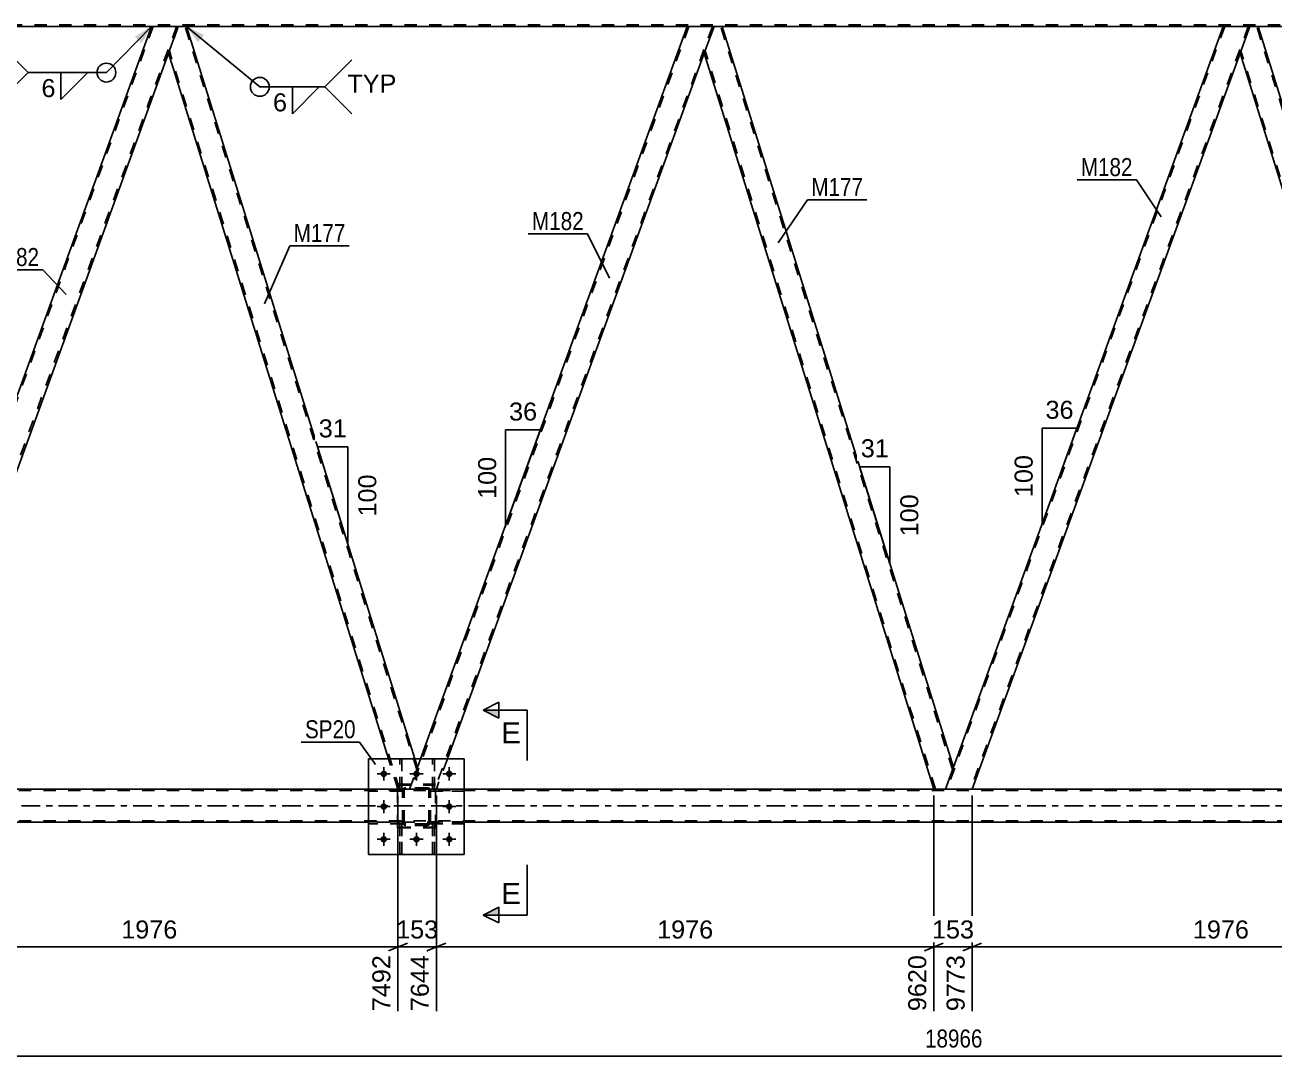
# Model space of a CAD drawing. Header units: millimetres. Extents: x -116 to 725, y -402 to 192.
# Drawn here: x 163 to 361.5, y -165.7 to -1.8 of the extents above; entities that cross this region are included whole.
import ezdxf

# ---------------------------------------------------------------- set-up
doc = ezdxf.new("R2010")
doc.units = ezdxf.units.MM
doc.linetypes.add('DXK_LINE_DOT2', pattern=[3.9198, 1.9599, -1.9599])
doc.linetypes.add('DXK_LINE_DOT3', pattern=[5.9187, 2.979, -0.9799, 0.9799, -0.9799])
doc.styles.add('Arial', font='ARIAL.TTF', dxfattribs={"height": 0.2})
doc.styles.add('Arial Narrow', font='ARIALN.TTF', dxfattribs={"height": 0.2})

# ---------------------------------------------------------------- blocks, each defined once
blk = doc.blocks.new('Part-203723422-4734 - 4481')
at = {"color": 7, "linetype": 'DXK_LINE_DOT2'}
for p, q in [((223.04, -123.23), (217.64, -123.23)), ((217.64, -123.55), (217.64, -123.23)), ((223.04, -123.55), (217.64, -123.55)), ((222.44, -123.55), (222.44, -123.23)), ((223.04, -123.23), (223.04, -123.55))]:
    blk.add_line(p, q, dxfattribs=at)
blk = doc.blocks.new('Part-203723422-4737 - 4481')
at = {"color": 2, "linetype": 'Continuous'}
for p, q in [((222.6, -118.4), (222.6, -118.39)), ((222.92, -118.39), (222.6, -118.39)), ((222.92, -118.4), (222.92, -118.39))]:
    blk.add_line(p, q, dxfattribs=at)
at = {"color": 7, "linetype": 'DXK_LINE_DOT2'}
for p, q in [((222.6, -123.24), (222.6, -118.4)), ((222.92, -123.24), (222.92, -118.4)), ((222.6, -122.64), (222.92, -122.64)), ((222.92, -123.24), (222.6, -123.24))]:
    blk.add_line(p, q, dxfattribs=at)
blk = doc.blocks.new('Part-203723422-4740 - 4481')
at = {"color": 2, "linetype": 'Continuous'}
for p, q in [((227.8, -118.4), (227.8, -118.39)), ((228.12, -118.39), (227.8, -118.39)), ((228.12, -118.4), (228.12, -118.39))]:
    blk.add_line(p, q, dxfattribs=at)
at = {"color": 7, "linetype": 'DXK_LINE_DOT2'}
for p, q in [((227.8, -123.24), (227.8, -118.4)), ((228.12, -123.24), (228.12, -118.4)), ((227.8, -122.64), (228.12, -122.64)), ((228.12, -123.24), (227.8, -123.24))]:
    blk.add_line(p, q, dxfattribs=at)
blk = doc.blocks.new('Part-203723422-4743 - 4481')
at = {"color": 7, "linetype": 'DXK_LINE_DOT2'}
for p, q in [((222.92, -128.76), (222.6, -128.76)), ((222.6, -128.76), (222.6, -133.59)), ((222.92, -133.59), (222.92, -128.76)), ((222.6, -129.36), (222.92, -129.36)), ((222.6, -133.59), (222.92, -133.59))]:
    blk.add_line(p, q, dxfattribs=at)
blk = doc.blocks.new('Part-203723422-4746 - 4481')
at = {"color": 7, "linetype": 'DXK_LINE_DOT2'}
for p, q in [((228.12, -128.76), (227.8, -128.76)), ((227.8, -128.76), (227.8, -133.59)), ((228.12, -133.59), (228.12, -128.76)), ((227.8, -129.36), (228.12, -129.36)), ((227.8, -133.59), (228.12, -133.59))]:
    blk.add_line(p, q, dxfattribs=at)
blk = doc.blocks.new('Part-203723422-4870 - 4481')
at = {"color": 7, "linetype": 'DXK_LINE_DOT2'}
for p, q in [((634.4, -123.46), (-44.7, -123.46)), ((217.64, -123.22), (634.4, -123.22)), ((232.84, -123.22), (217.64, -123.22)), ((634.4, -128.26), (-44.7, -128.26)), ((232.84, -128.5), (217.64, -128.5))]:
    blk.add_line(p, q, dxfattribs=at)
at = {"color": 2, "linetype": 'Continuous'}
for p, q in [((217.64, -123.22), (62.58, -123.22)), ((473.06, -123.22), (232.84, -123.22)), ((217.64, -128.5), (62.58, -128.5)), ((473.06, -128.5), (232.84, -128.5))]:
    blk.add_line(p, q, dxfattribs=at)
at = {"color": 7, "linetype": 'DXK_LINE_DOT3'}
blk.add_line((-44.7, -125.86), (634.4, -125.86), dxfattribs=at)
blk = doc.blocks.new('Part-203723422-4749 - 4481')
at = {"color": 7, "linetype": 'DXK_LINE_DOT2'}
for p, q in [((232.84, -128.43), (227.44, -128.43)), ((227.44, -128.43), (227.44, -128.75)), ((227.44, -128.75), (232.84, -128.75)), ((228.04, -128.75), (228.04, -128.43)), ((232.84, -128.75), (232.84, -128.43))]:
    blk.add_line(p, q, dxfattribs=at)
blk = doc.blocks.new('Part-203723422-4764 - 4481')
at = {"color": 7, "linetype": 'DXK_LINE_DOT2'}
for p, q in [((679.98, -1.76), (-18.61, -1.76)), ((188.7, -2), (183.13, -2)), ((273.83, -2), (268.26, -2)), ((358.97, -2), (353.39, -2))]:
    blk.add_line(p, q, dxfattribs=at)
at = {"color": 2, "linetype": 'Continuous'}
for p, q in [((183.13, -2), (103.6, -2)), ((268.26, -2), (188.7, -2)), ((353.39, -2), (273.83, -2)), ((438.53, -2), (358.97, -2))]:
    blk.add_line(p, q, dxfattribs=at)
blk = doc.blocks.new('Part-203723422-4900 - 4481')
at = {"color": 2, "linetype": 'Continuous'}
for p, q in [((232.84, -118.4), (217.64, -118.4)), ((217.64, -118.4), (217.64, -133.6)), ((232.84, -118.4), (232.84, -133.6)), ((232.84, -133.6), (217.64, -133.6))]:
    blk.add_line(p, q, dxfattribs=at)
blk = doc.blocks.new('Part-203723422-4778 - 4481')
at = {"color": 7, "linetype": 'DXK_LINE_DOT2'}
for p, q in [((232.84, -123.23), (227.44, -123.23)), ((227.44, -123.23), (227.44, -123.55)), ((227.44, -123.55), (232.84, -123.55)), ((228.04, -123.55), (228.04, -123.23)), ((232.84, -123.55), (232.84, -123.23))]:
    blk.add_line(p, q, dxfattribs=at)
blk = doc.blocks.new('Part-203723422-4902 - 4481')
at = {"color": 7, "linetype": 'DXK_LINE_DOT2'}
for p, q in [((223.34, -123.03), (223.52, -123)), ((223.52, -123), (223.34, -123.03)), ((226.96, -123), (223.52, -123)), ((226.96, -123), (227.15, -123.03)), ((227.15, -123.03), (226.96, -123)), ((223.04, -123.48), (223.08, -123.29)), ((223.08, -123.29), (223.04, -123.48)), ((223.04, -128.52), (223.04, -123.48)), ((223.28, -123.48), (223.3, -123.38)), ((223.28, -128.52), (223.28, -123.48)), ((223.3, -123.38), (223.35, -123.31)), ((223.35, -123.31), (223.43, -123.25)), ((223.43, -123.25), (223.52, -123.24)), ((223.52, -123.24), (226.96, -123.24)), ((226.96, -123.24), (227.06, -123.25)), ((227.06, -123.25), (227.13, -123.31)), ((227.13, -123.31), (227.19, -123.38)), ((227.19, -123.38), (227.2, -123.48)), ((227.2, -128.52), (227.2, -123.48)), ((227.41, -123.29), (227.44, -123.48)), ((227.44, -123.48), (227.41, -123.29)), ((227.44, -128.52), (227.44, -123.48)), ((223.08, -128.7), (223.04, -128.52)), ((223.04, -128.52), (223.08, -128.7)), ((223.3, -128.61), (223.28, -128.52)), ((223.35, -128.69), (223.3, -128.61)), ((223.52, -129), (223.34, -128.96)), ((223.34, -128.96), (223.52, -129)), ((223.43, -128.74), (223.35, -128.69)), ((223.52, -128.76), (223.43, -128.74)), ((226.96, -128.76), (223.52, -128.76)), ((226.96, -129), (223.52, -129)), ((227.06, -128.74), (226.96, -128.76)), ((227.15, -128.96), (226.96, -129)), ((226.96, -129), (227.15, -128.96)), ((227.13, -128.69), (227.06, -128.74)), ((227.19, -128.61), (227.13, -128.69)), ((227.2, -128.52), (227.19, -128.61)), ((227.44, -128.52), (227.41, -128.7)), ((227.41, -128.7), (227.44, -128.52))]:
    blk.add_line(p, q, dxfattribs=at)
at = {"color": 7, "linetype": 'DXK_LINE_DOT3'}
blk.add_line((225.24, -126), (225.24, -126), dxfattribs=at)
at = {"color": 7, "linetype": 'DXK_LINE_DOT2'}
for centre, start, end in [((223.52, -123.48), 112.5, 157.5), ((223.52, -123.48), 112.5, 157.5), ((226.96, -123.48), 22.5, 67.5), ((226.96, -123.48), 22.5, 67.5), ((223.52, -128.52), 202.5, 247.5), ((223.52, -128.52), 202.5, 247.5), ((226.96, -128.52), 292.5, 337.5), ((226.96, -128.52), 292.5, 337.5)]:
    blk.add_arc(centre, 0.48, start, end, dxfattribs=at)
blk = doc.blocks.new('Part-203723422-4781 - 4481')
at = {"color": 7, "linetype": 'DXK_LINE_DOT2'}
for p, q in [((223.04, -128.43), (217.64, -128.43)), ((217.64, -128.43), (217.64, -128.75)), ((223.04, -128.75), (217.64, -128.75)), ((222.44, -128.75), (222.44, -128.43)), ((223.04, -128.75), (223.04, -128.43))]:
    blk.add_line(p, q, dxfattribs=at)
blk = doc.blocks.new('Part-203723422-4782 - 4481')
at = {"color": 7, "linetype": 'DXK_LINE_DOT2'}
for p, q in [((223.04, -123.23), (217.64, -123.23)), ((217.64, -123.23), (217.64, -123.55)), ((223.04, -123.55), (217.64, -123.55)), ((222.44, -123.55), (222.44, -123.23)), ((223.04, -123.55), (223.04, -123.23))]:
    blk.add_line(p, q, dxfattribs=at)
blk = doc.blocks.new('Part-203723422-4785 - 4481')
at = {"color": 7, "linetype": 'DXK_LINE_DOT2'}
for p, q in [((222.6, -123.24), (222.6, -118.39)), ((222.6, -118.39), (222.92, -118.39)), ((222.92, -118.39), (222.92, -123.24)), ((222.6, -122.64), (222.92, -122.64)), ((222.92, -123.24), (222.6, -123.24))]:
    blk.add_line(p, q, dxfattribs=at)
blk = doc.blocks.new('Part-203723422-4788 - 4481')
at = {"color": 7, "linetype": 'DXK_LINE_DOT2'}
for p, q in [((227.44, -128.75), (227.44, -128.43)), ((227.44, -128.43), (232.84, -128.43)), ((232.84, -128.75), (227.44, -128.75)), ((228.04, -128.75), (228.04, -128.43)), ((232.84, -128.43), (232.84, -128.75))]:
    blk.add_line(p, q, dxfattribs=at)
blk = doc.blocks.new('Part-203723422-4904 - 4481')
at = {"color": 7, "linetype": 'DXK_LINE_DOT2'}
for p, q in [((228.24, -122.46), (222.24, -122.46)), ((222.24, -129.26), (222.24, -122.46)), ((228.24, -129.26), (228.24, -122.46)), ((228.24, -129.26), (222.24, -129.26))]:
    blk.add_line(p, q, dxfattribs=at)
blk = doc.blocks.new('Part-203723422-4791 - 4481')
at = {"color": 7, "linetype": 'DXK_LINE_DOT2'}
for p, q in [((227.8, -123.24), (227.8, -118.39)), ((227.8, -118.39), (228.12, -118.39)), ((228.12, -118.39), (228.12, -123.24)), ((227.8, -122.64), (228.12, -122.64)), ((228.12, -123.24), (227.8, -123.24))]:
    blk.add_line(p, q, dxfattribs=at)
blk = doc.blocks.new('Bolt-203723422-4796 - 4481')
at = {"linetype": 'Continuous'}
for points in [[(220.56, -120.8, -1), (219.52, -120.8, -1)], [(225.76, -120.8, -1), (224.72, -120.8, -1)], [(230.96, -120.8, -1), (229.92, -120.8, -1)], [(220.56, -126, -1), (219.52, -126, -1)], [(230.96, -126, -1), (229.92, -126, -1)], [(220.56, -131.2, -1), (219.52, -131.2, -1)], [(225.76, -131.2, -1), (224.72, -131.2, -1)], [(230.96, -131.2, -1), (229.92, -131.2, -1)]]:
    blk.add_hatch(color=1, dxfattribs=at).paths.add_polyline_path(points)
at = {"color": 1, "linetype": 'Continuous'}
for p, q in [((221.08, -120.8), (219, -120.8)), ((220.04, -119.76), (220.04, -121.84)), ((226.28, -120.8), (224.2, -120.8)), ((225.24, -119.76), (225.24, -121.84)), ((231.48, -120.8), (229.4, -120.8)), ((230.44, -119.76), (230.44, -121.84)), ((220.04, -124.96), (220.04, -127.04)), ((230.44, -124.96), (230.44, -127.04)), ((221.08, -126), (219, -126)), ((231.48, -126), (229.4, -126)), ((220.04, -130.16), (220.04, -132.24)), ((225.24, -130.16), (225.24, -132.24)), ((230.44, -130.16), (230.44, -132.24)), ((221.08, -131.2), (219, -131.2)), ((226.28, -131.2), (224.2, -131.2)), ((231.48, -131.2), (229.4, -131.2))]:
    blk.add_line(p, q, dxfattribs=at)
blk = doc.blocks.new('Bolt-203723422-4797 - 4481')
at = {"color": 1, "linetype": 'Continuous'}
for p, q in [((219, -120.8), (219.7, -120.8)), ((220.04, -119.76), (220.04, -120.45)), ((221.08, -120.8), (220.39, -120.8)), ((224.2, -120.8), (224.9, -120.8)), ((225.24, -119.76), (225.24, -120.45)), ((226.28, -120.8), (225.59, -120.8)), ((229.4, -120.8), (230.1, -120.8)), ((230.44, -119.76), (230.44, -120.45)), ((231.48, -120.8), (230.79, -120.8)), ((220.04, -121.84), (220.04, -121.14)), ((225.24, -121.84), (225.24, -121.14)), ((230.44, -121.84), (230.44, -121.14)), ((220.04, -124.96), (220.04, -125.65)), ((230.44, -124.96), (230.44, -125.65)), ((219, -126), (219.7, -126)), ((220.04, -127.04), (220.04, -126.34)), ((221.08, -126), (220.39, -126)), ((229.4, -126), (230.1, -126)), ((230.44, -127.04), (230.44, -126.34)), ((231.48, -126), (230.79, -126)), ((220.04, -130.16), (220.04, -130.85)), ((225.24, -130.16), (225.24, -130.85)), ((230.44, -130.16), (230.44, -130.85)), ((219, -131.2), (219.7, -131.2)), ((220.04, -132.24), (220.04, -131.54)), ((221.08, -131.2), (220.39, -131.2)), ((224.2, -131.2), (224.9, -131.2)), ((225.24, -132.24), (225.24, -131.54)), ((226.28, -131.2), (225.59, -131.2)), ((229.4, -131.2), (230.1, -131.2)), ((230.44, -132.24), (230.44, -131.54)), ((231.48, -131.2), (230.79, -131.2))]:
    blk.add_line(p, q, dxfattribs=at)
blk = doc.blocks.new('Part-203723422-4804 - 4481')
at = {"color": 7, "linetype": 'DXK_LINE_DOT2'}
for p, q in [((227.44, -123.55), (227.44, -123.23)), ((227.44, -123.23), (232.84, -123.23)), ((232.84, -123.55), (227.44, -123.55)), ((228.04, -123.55), (228.04, -123.23)), ((232.84, -123.23), (232.84, -123.55))]:
    blk.add_line(p, q, dxfattribs=at)
blk = doc.blocks.new('Part-203723422-4984 - 4481')
at = {"color": 7, "linetype": 'DXK_LINE_DOT2'}
for p, q in [((268.52, -2), (224.4, -123.22)), ((272.26, -2), (228.14, -123.22)), ((272.52, -2), (270.97, -6.25)), ((272.48, -2), (272.37, -2)), ((272.52, -2), (272.48, -2)), ((225.9, -118.4), (224.14, -123.22)), ((230.15, -118.4), (228.4, -123.22)), ((228.4, -123.22), (224.14, -123.22))]:
    blk.add_line(p, q, dxfattribs=at)
at = {"color": 2, "linetype": 'Continuous'}
for p, q in [((268.26, -2), (225.9, -118.4)), ((272.01, -2), (268.26, -2)), ((272.01, -2), (272.52, -2)), ((270.97, -6.25), (230.15, -118.4))]:
    blk.add_line(p, q, dxfattribs=at)
blk = doc.blocks.new('Part-203723422-4807 - 4481')
at = {"color": 7, "linetype": 'DXK_LINE_DOT2'}
for p, q in [((223.04, -128.43), (217.64, -128.43)), ((217.64, -128.75), (217.64, -128.43)), ((223.04, -128.75), (217.64, -128.75)), ((222.44, -128.75), (222.44, -128.43)), ((223.04, -128.43), (223.04, -128.75))]:
    blk.add_line(p, q, dxfattribs=at)
blk = doc.blocks.new('Part-203723422-4830 - 4481')
at = {"color": 2, "linetype": 'Continuous'}
for p, q in [((357.65, -2), (356.1, -6.25)), ((358.97, -2), (357.65, -2)), ((395.67, -119.75), (358.97, -2)), ((356.1, -6.25), (392.56, -123.22)), ((395.4, -120.49), (394.41, -123.22)), ((395.67, -119.75), (395.4, -120.49))]:
    blk.add_line(p, q, dxfattribs=at)
at = {"color": 7, "linetype": 'DXK_LINE_DOT2'}
for p, q in [((395.54, -120.12), (358.72, -2)), ((392.81, -123.22), (356.24, -5.88)), ((395.65, -119.81), (395.4, -120.49)), ((394.41, -123.22), (392.56, -123.22))]:
    blk.add_line(p, q, dxfattribs=at)
blk = doc.blocks.new('Part-203723422-4944 - 4481')
at = {"color": 7, "linetype": 'DXK_LINE_DOT2'}
for p, q in [((223.34, -123.03), (223.52, -123)), ((223.52, -123), (223.34, -123.03)), ((226.96, -123), (223.52, -123)), ((226.96, -123), (227.15, -123.03)), ((227.15, -123.03), (226.96, -123)), ((223.04, -123.48), (223.08, -123.29)), ((223.08, -123.29), (223.04, -123.48)), ((223.04, -128.52), (223.04, -123.48)), ((223.28, -123.48), (223.3, -123.38)), ((223.28, -128.52), (223.28, -123.48)), ((223.3, -123.38), (223.35, -123.31)), ((223.35, -123.31), (223.43, -123.25)), ((223.43, -123.25), (223.52, -123.24)), ((223.52, -123.24), (226.96, -123.24)), ((226.96, -123.24), (227.06, -123.25)), ((227.06, -123.25), (227.13, -123.31)), ((227.13, -123.31), (227.19, -123.38)), ((227.19, -123.38), (227.2, -123.48)), ((227.2, -128.52), (227.2, -123.48)), ((227.41, -123.29), (227.44, -123.48)), ((227.44, -123.48), (227.41, -123.29)), ((227.44, -128.52), (227.44, -123.48)), ((223.08, -128.7), (223.04, -128.52)), ((223.04, -128.52), (223.08, -128.7)), ((223.3, -128.61), (223.28, -128.52)), ((223.35, -128.69), (223.3, -128.61)), ((223.52, -129), (223.34, -128.96)), ((223.34, -128.96), (223.52, -129)), ((223.43, -128.74), (223.35, -128.69)), ((223.52, -128.76), (223.43, -128.74)), ((226.96, -128.76), (223.52, -128.76)), ((226.96, -129), (223.52, -129)), ((227.06, -128.74), (226.96, -128.76)), ((227.15, -128.96), (226.96, -129)), ((226.96, -129), (227.15, -128.96)), ((227.13, -128.69), (227.06, -128.74)), ((227.19, -128.61), (227.13, -128.69)), ((227.2, -128.52), (227.19, -128.61)), ((227.44, -128.52), (227.41, -128.7)), ((227.41, -128.7), (227.44, -128.52))]:
    blk.add_line(p, q, dxfattribs=at)
at = {"color": 7, "linetype": 'DXK_LINE_DOT3'}
blk.add_line((225.24, -126), (225.24, -126), dxfattribs=at)
at = {"color": 7, "linetype": 'DXK_LINE_DOT2'}
for centre, start, end in [((223.52, -123.48), 112.5, 157.5), ((223.52, -123.48), 112.5, 157.5), ((226.96, -123.48), 22.5, 67.5), ((226.96, -123.48), 22.5, 67.5), ((223.52, -128.52), 202.5, 247.5), ((223.52, -128.52), 202.5, 247.5), ((226.96, -128.52), 292.5, 337.5), ((226.96, -128.52), 292.5, 337.5)]:
    blk.add_arc(centre, 0.48, start, end, dxfattribs=at)
blk = doc.blocks.new('Part-203723422-4875 - 4481')
at = {"color": 7, "linetype": 'DXK_LINE_DOT2'}
for p, q in [((353.65, -2), (309.53, -123.22)), ((357.4, -2), (313.28, -123.22)), ((357.65, -2), (356.1, -6.25)), ((357.61, -2), (357.5, -2)), ((357.65, -2), (357.61, -2)), ((310.54, -119.75), (309.27, -123.22)), ((313.53, -123.22), (309.27, -123.22))]:
    blk.add_line(p, q, dxfattribs=at)
at = {"color": 2, "linetype": 'Continuous'}
for p, q in [((353.39, -2), (310.54, -119.75)), ((357.14, -2), (353.39, -2)), ((357.14, -2), (357.65, -2)), ((356.1, -6.25), (313.53, -123.22))]:
    blk.add_line(p, q, dxfattribs=at)
blk = doc.blocks.new('Part-203723422-4901 - 4481')
at = {"color": 7, "linetype": 'DXK_LINE_DOT2'}
for p, q in [((217.64, -118.4), (232.84, -118.4)), ((217.64, -118.4), (217.64, -133.6)), ((232.84, -118.4), (232.84, -133.6)), ((217.64, -133.6), (232.84, -133.6))]:
    blk.add_line(p, q, dxfattribs=at)
blk = doc.blocks.new('Part-203723422-4903 - 4481')
at = {"color": 7, "linetype": 'DXK_LINE_DOT2'}
for p, q in [((228.24, -122.59), (222.24, -122.59)), ((222.24, -129.39), (222.24, -122.59)), ((228.24, -129.39), (228.24, -122.59)), ((228.24, -129.39), (222.24, -129.39))]:
    blk.add_line(p, q, dxfattribs=at)
blk = doc.blocks.new('Part-203723422-4915 - 4481')
at = {"color": 7, "linetype": 'DXK_LINE_DOT2'}
for p, q in [((222.6, -133.59), (222.6, -128.76)), ((222.6, -128.76), (222.92, -128.76)), ((222.92, -128.76), (222.92, -133.59)), ((222.6, -129.36), (222.92, -129.36)), ((222.92, -133.59), (222.6, -133.59))]:
    blk.add_line(p, q, dxfattribs=at)
blk = doc.blocks.new('Part-203723422-4916 - 4481')
at = {"color": 7, "linetype": 'DXK_LINE_DOT2'}
for p, q in [((227.8, -133.59), (227.8, -128.76)), ((227.8, -128.76), (228.12, -128.76)), ((228.12, -128.76), (228.12, -133.59)), ((227.8, -129.36), (228.12, -129.36)), ((228.12, -133.59), (227.8, -133.59))]:
    blk.add_line(p, q, dxfattribs=at)
blk = doc.blocks.new('Part-203723422-4979 - 4481')
at = {"color": 2, "linetype": 'Continuous'}
for p, q in [((272.52, -2), (270.97, -6.25)), ((272.52, -2), (273.83, -2)), ((310.54, -119.75), (273.83, -2)), ((270.97, -6.25), (307.43, -123.22)), ((309.27, -123.22), (310.54, -119.75))]:
    blk.add_line(p, q, dxfattribs=at)
at = {"color": 7, "linetype": 'DXK_LINE_DOT2'}
for p, q in [((310.4, -120.12), (273.58, -2)), ((307.68, -123.22), (271.11, -5.88)), ((309.27, -123.22), (307.43, -123.22))]:
    blk.add_line(p, q, dxfattribs=at)
blk = doc.blocks.new('Part-203723422-4989 - 4481')
at = {"color": 2, "linetype": 'Continuous'}
for p, q in [((187.38, -2), (185.84, -6.25)), ((188.7, -2), (187.38, -2)), ((224.98, -118.4), (188.7, -2)), ((220.79, -118.4), (185.84, -6.25))]:
    blk.add_line(p, q, dxfattribs=at)
at = {"color": 7, "linetype": 'DXK_LINE_DOT2'}
for p, q in [((225.27, -120.12), (188.45, -2)), ((222.55, -123.22), (185.97, -5.88)), ((222.29, -123.22), (220.79, -118.4)), ((225.4, -119.75), (224.98, -118.4)), ((224.14, -123.22), (225.4, -119.75)), ((222.29, -123.22), (224.14, -123.22))]:
    blk.add_line(p, q, dxfattribs=at)
blk = doc.blocks.new('Part-203723422-4994 - 4481')
at = {"color": 7, "linetype": 'DXK_LINE_DOT2'}
for p, q in [((183.38, -2), (139.26, -123.22)), ((187.13, -2), (143.01, -123.22)), ((187.38, -2), (185.84, -6.25)), ((187.34, -2), (187.23, -2)), ((187.38, -2), (187.34, -2)), ((140.27, -119.75), (139.01, -123.22)), ((143.26, -123.22), (139.01, -123.22))]:
    blk.add_line(p, q, dxfattribs=at)
at = {"color": 2, "linetype": 'Continuous'}
for p, q in [((183.13, -2), (140.27, -119.75)), ((186.87, -2), (183.13, -2)), ((186.87, -2), (187.38, -2)), ((185.84, -6.25), (143.26, -123.22))]:
    blk.add_line(p, q, dxfattribs=at)
blk = doc.blocks.new('StraightDimension-203723422-5561 - 4481')
at = {"color": 7, "linetype": 'Continuous'}
for p, q in [((313.53, -124.22), (313.53, -158.52)), ((392.56, -124.22), (392.56, -160.74)), ((315.03, -147.72), (312.03, -148.92)), ((313.53, -148.32), (392.56, -148.32)), ((391.06, -148.92), (394.06, -147.72))]:
    blk.add_line(p, q, dxfattribs=at)
at = {"color": 0}
blk.add_wipeout([(358.09, -147.57), (358.09, -143.37), (348, -143.37), (348, -147.57)], dxfattribs=at)
at = {"color": 0, "linetype": 'Continuous'}
blk.add_wipeout([(391.96, -149.02), (387.76, -149.02), (387.76, -161.34), (391.96, -161.34)], dxfattribs=at)
at = {"color": 3, "style": 'Arial'}
blk.add_text('1976', height=2.865, dxfattribs=at).set_placement((348.6, -146.97))
at = {"color": 3, "linetype": 'Continuous', "style": 'Arial'}
blk.add_text('11748', height=2.865, rotation=90.0002, dxfattribs=at).set_placement((391.36, -160.74))
blk = doc.blocks.new('StraightDimension-203723422-5489 - 4481')
at = {"color": 7, "linetype": 'Continuous'}
for p, q in [((222.29, -124.22), (222.29, -158.52)), ((228.4, -124.22), (228.4, -158.52)), ((220.79, -148.92), (223.79, -147.72)), ((222.29, -148.32), (228.4, -148.32)), ((229.9, -147.72), (226.9, -148.92))]:
    blk.add_line(p, q, dxfattribs=at)
at = {"color": 0}
blk.add_wipeout([(229.28, -147.57), (229.28, -143.37), (221.41, -143.37), (221.41, -147.57)], dxfattribs=at)
at = {"color": 0, "linetype": 'Continuous'}
blk.add_wipeout([(227.8, -149.02), (223.6, -149.02), (223.6, -159.12), (227.8, -159.12)], dxfattribs=at)
at = {"color": 3, "style": 'Arial'}
blk.add_text('153', height=2.865, dxfattribs=at).set_placement((222.01, -146.97))
at = {"color": 3, "linetype": 'Continuous', "style": 'Arial'}
blk.add_text('7644', height=2.865, rotation=90.0002, dxfattribs=at).set_placement((227.2, -158.52))
blk = doc.blocks.new('AngleDimension-203723422-17965 - 4481')
at = {"color": 7, "linetype": 'Continuous'}
for p, q in [((239.4, -66.14), (244.94, -66.14)), ((239.4, -81.36), (244.94, -66.14)), ((239.4, -81.36), (239.4, -66.14)), ((239.31, -81.63), (239.4, -81.36))]:
    blk.add_line(p, q, dxfattribs=at)
at = {"color": 0}
for points in [[(245, -65.24), (245, -61.04), (239.35, -61.04), (239.35, -65.24)], [(238.5, -69.82), (234.3, -69.82), (234.3, -77.69), (238.5, -77.69)]]:
    blk.add_wipeout(points, dxfattribs=at)
at = {"color": 3, "style": 'Arial'}
blk.add_text('36', height=2.865, dxfattribs=at).set_placement((239.95, -64.64))
blk.add_text('100', height=2.865, rotation=90.0002, dxfattribs=at).set_placement((237.9, -77.09))
blk = doc.blocks.new('StraightDimension-203723422-5127 - 4481')
at = {"color": 7, "linetype": 'Continuous'}
blk.add_line((-59.4, -165.65), (680.62, -165.65), dxfattribs=at)
at = {"color": 0}
blk.add_wipeout([(315.78, -164.9), (315.78, -160.7), (305.44, -160.7), (305.44, -164.9)], dxfattribs=at)
at = {"color": 3, "style": 'Arial Narrow'}
blk.add_text('18966', height=2.863, dxfattribs=at).set_placement((306.04, -164.3))
blk = doc.blocks.new('AngleDimension-203723422-6404 - 4481')
at = {"color": 7, "linetype": 'Continuous'}
for p, q in [((212.37, -77.95), (209.53, -68.82)), ((214.35, -68.82), (209.53, -68.82)), ((214.35, -84.29), (209.53, -68.82)), ((214.35, -84.29), (214.35, -68.82))]:
    blk.add_line(p, q, dxfattribs=at)
at = {"color": 0}
for points in [[(214.76, -67.92), (214.76, -63.72), (209.11, -63.72), (209.11, -67.92)], [(219.45, -72.62), (215.25, -72.62), (215.25, -80.49), (219.45, -80.49)]]:
    blk.add_wipeout(points, dxfattribs=at)
at = {"color": 3, "style": 'Arial'}
blk.add_text('31', height=2.865, dxfattribs=at).set_placement((209.71, -67.32))
blk.add_text('100', height=2.865, rotation=90.0002, dxfattribs=at).set_placement((218.85, -79.89))
blk = doc.blocks.new('StraightDimension-203723422-5465 - 4481')
at = {"color": 7, "linetype": 'Continuous'}
for p, q in [((143.26, -124.22), (143.26, -158.52)), ((222.29, -124.22), (222.29, -158.52)), ((144.76, -147.72), (141.76, -148.92)), ((143.26, -148.32), (222.29, -148.32)), ((220.79, -148.92), (223.79, -147.72))]:
    blk.add_line(p, q, dxfattribs=at)
at = {"color": 0}
blk.add_wipeout([(187.83, -147.57), (187.83, -143.37), (177.73, -143.37), (177.73, -147.57)], dxfattribs=at)
at = {"color": 0, "linetype": 'Continuous'}
blk.add_wipeout([(221.69, -149.02), (217.49, -149.02), (217.49, -159.12), (221.69, -159.12)], dxfattribs=at)
at = {"color": 3, "style": 'Arial'}
blk.add_text('1976', height=2.865, dxfattribs=at).set_placement((178.33, -146.97))
at = {"color": 3, "linetype": 'Continuous', "style": 'Arial'}
blk.add_text('7492', height=2.865, rotation=90.0002, dxfattribs=at).set_placement((221.09, -158.52))
blk = doc.blocks.new('StraightDimension-203723422-5513 - 4481')
at = {"color": 7, "linetype": 'Continuous'}
for p, q in [((228.4, -124.22), (228.4, -158.52)), ((307.43, -124.22), (307.43, -158.52)), ((229.9, -147.72), (226.9, -148.92)), ((228.4, -148.32), (307.43, -148.32)), ((305.93, -148.92), (308.93, -147.72))]:
    blk.add_line(p, q, dxfattribs=at)
at = {"color": 0}
blk.add_wipeout([(272.96, -147.57), (272.96, -143.37), (262.87, -143.37), (262.87, -147.57)], dxfattribs=at)
at = {"color": 0, "linetype": 'Continuous'}
blk.add_wipeout([(306.83, -149.02), (302.63, -149.02), (302.63, -159.12), (306.83, -159.12)], dxfattribs=at)
at = {"color": 3, "style": 'Arial'}
blk.add_text('1976', height=2.865, dxfattribs=at).set_placement((263.47, -146.97))
at = {"color": 3, "linetype": 'Continuous', "style": 'Arial'}
blk.add_text('9620', height=2.865, rotation=90.0002, dxfattribs=at).set_placement((306.23, -158.52))
blk = doc.blocks.new('StraightDimension-203723422-5537 - 4481')
at = {"color": 7, "linetype": 'Continuous'}
for p, q in [((307.43, -124.22), (307.43, -158.52)), ((313.53, -124.22), (313.53, -158.52)), ((305.93, -148.92), (308.93, -147.72)), ((307.43, -148.32), (313.53, -148.32)), ((315.03, -147.72), (312.03, -148.92))]:
    blk.add_line(p, q, dxfattribs=at)
at = {"color": 0}
blk.add_wipeout([(314.42, -147.57), (314.42, -143.37), (306.54, -143.37), (306.54, -147.57)], dxfattribs=at)
at = {"color": 0, "linetype": 'Continuous'}
blk.add_wipeout([(312.93, -149.02), (308.73, -149.02), (308.73, -159.12), (312.93, -159.12)], dxfattribs=at)
at = {"color": 3, "style": 'Arial'}
blk.add_text('153', height=2.865, dxfattribs=at).set_placement((307.14, -146.97))
at = {"color": 3, "linetype": 'Continuous', "style": 'Arial'}
blk.add_text('9773', height=2.865, rotation=90.0002, dxfattribs=at).set_placement((312.33, -158.52))
blk = doc.blocks.new('AngleDimension-203723422-6418 - 4481')
at = {"color": 7, "linetype": 'Continuous'}
for p, q in [((298.24, -80.29), (295.65, -71.98)), ((300.47, -71.98), (295.65, -71.98)), ((300.47, -87.44), (295.65, -71.98)), ((300.47, -87.44), (300.47, -71.98))]:
    blk.add_line(p, q, dxfattribs=at)
at = {"color": 0}
for points in [[(300.88, -71.08), (300.88, -66.88), (295.23, -66.88), (295.23, -71.08)], [(305.57, -75.78), (301.37, -75.78), (301.37, -83.65), (305.57, -83.65)]]:
    blk.add_wipeout(points, dxfattribs=at)
at = {"color": 3, "style": 'Arial'}
blk.add_text('31', height=2.865, dxfattribs=at).set_placement((295.83, -70.48))
blk.add_text('100', height=2.865, rotation=90.0002, dxfattribs=at).set_placement((304.97, -83.05))
blk = doc.blocks.new('AngleDimension-203723422-17963 - 4481')
at = {"color": 7, "linetype": 'Continuous'}
for p, q in [((324.64, -65.86), (330.18, -65.86)), ((324.64, -81.08), (330.18, -65.86)), ((324.64, -81.08), (324.64, -65.86)), ((324.44, -81.63), (324.64, -81.08))]:
    blk.add_line(p, q, dxfattribs=at)
at = {"color": 0}
for points in [[(330.23, -64.96), (330.23, -60.76), (324.58, -60.76), (324.58, -64.96)], [(323.74, -69.54), (319.54, -69.54), (319.54, -77.41), (323.74, -77.41)]]:
    blk.add_wipeout(points, dxfattribs=at)
at = {"color": 3, "style": 'Arial'}
blk.add_text('36', height=2.865, dxfattribs=at).set_placement((325.18, -64.36))
blk.add_text('100', height=2.865, rotation=90.0002, dxfattribs=at).set_placement((323.14, -76.81))
blk = doc.blocks.new('WeldMark-203723422-17849 - 4481')
at = {"linetype": 'Continuous'}
blk.add_hatch(color=30, dxfattribs=at).paths.add_polyline_path([(190.54, -4.49), (188.7, -2), (191.49, -3.33)])
at = {"color": 30, "linetype": 'Continuous'}
blk.add_line((188.7, -2), (200.34, -11.6), dxfattribs=at)
at = {"color": 3, "linetype": 'Continuous'}
for q in [(214.94, -7.31), (214.94, -15.88)]:
    blk.add_line((210.66, -11.6), q, dxfattribs=at)
blk.add_arc((200.34, -11.6), 1.5, 90, 270, dxfattribs=at)
at = {"color": 0}
blk.add_wipeout([(204.86, -15.7), (204.86, -12.3), (202.24, -12.3), (202.24, -15.7)], dxfattribs=at)
at = {"color": 30, "linetype": 'Continuous'}
blk.add_line((200.34, -11.6), (210.66, -11.6), dxfattribs=at)
at = {"color": 3, "linetype": 'Continuous'}
for p, q in [((205.52, -11.6), (209.8, -11.6)), ((209.8, -11.6), (205.52, -15.88)), ((205.52, -15.88), (205.52, -11.6))]:
    blk.add_line(p, q, dxfattribs=at)
blk.add_arc((200.34, -11.6), 1.5, 270, 90, dxfattribs=at)
at = {"color": 3, "style": 'Arial'}
blk.add_text('6', height=2.87, dxfattribs=at).set_placement((202.44, -15.5))
at = {"color": 0, "linetype": 'Continuous'}
blk.add_wipeout([(222.03, -12.5), (222.03, -9.5), (214.26, -9.5), (214.26, -12.5)], dxfattribs=at)
blk.add_wipeout([(222.03, -12.5), (222.03, -9.5), (214.26, -9.5), (214.26, -12.5)], dxfattribs=at)
at = {"color": 3, "linetype": 'Continuous', "style": 'Arial'}
blk.add_text('TYP', height=2.865, dxfattribs=at).set_placement((214.26, -12.5))
blk = doc.blocks.new('Mark-203723422-4871 - 4481')
at = {"color": 0}
blk.add_wipeout([(339.02, -25.78), (339.02, -22.78), (330.79, -22.78), (330.79, -25.78)], dxfattribs=at)
blk.add_wipeout([(339.02, -25.78), (339.02, -22.78), (330.79, -22.78), (330.79, -25.78)], dxfattribs=at)
at = {"color": 30, "linetype": 'Continuous'}
for p in [(330.19, -26.38), (343.56, -32.25)]:
    blk.add_line(p, (339.62, -26.38), dxfattribs=at)
at = {"color": 3, "style": 'Arial Narrow'}
blk.add_text('M182', height=2.863, dxfattribs=at).set_placement((330.79, -25.78))
blk = doc.blocks.new('Mark-203723422-4896 - 4481')
at = {"color": 0}
blk.add_wipeout([(215.57, -115.14), (215.57, -112.14), (207.53, -112.14), (207.53, -115.14)], dxfattribs=at)
blk.add_wipeout([(215.57, -115.14), (215.57, -112.14), (207.53, -112.14), (207.53, -115.14)], dxfattribs=at)
at = {"color": 30, "linetype": 'Continuous'}
for p in [(206.93, -115.74), (218.7, -119.32)]:
    blk.add_line(p, (216.17, -115.74), dxfattribs=at)
at = {"color": 3, "style": 'Arial Narrow'}
blk.add_text('SP20', height=2.863, dxfattribs=at).set_placement((207.53, -115.14))
blk = doc.blocks.new('WeldMark-203723422-17836 - 4481')
at = {"linetype": 'Continuous'}
blk.add_hatch(color=30, dxfattribs=at).paths.add_polyline_path([(180.49, -3.62), (183.13, -2), (181.57, -4.67)])
at = {"color": 30, "linetype": 'Continuous'}
blk.add_line((183.13, -2), (175.97, -9.33), dxfattribs=at)
at = {"color": 3, "linetype": 'Continuous'}
for q in [(159.26, -5.04), (159.26, -13.61)]:
    blk.add_line((163.55, -9.33), q, dxfattribs=at)
for start, end in [(90, 270), (270, 90)]:
    blk.add_arc((175.97, -9.33), 1.5, start, end, dxfattribs=at)
at = {"color": 0}
blk.add_wipeout([(168.07, -13.43), (168.07, -10.03), (165.45, -10.03), (165.45, -13.43)], dxfattribs=at)
at = {"color": 30, "linetype": 'Continuous'}
blk.add_line((163.55, -9.33), (175.97, -9.33), dxfattribs=at)
at = {"color": 3, "linetype": 'Continuous'}
for p, q in [((168.73, -9.33), (173.01, -9.33)), ((173.01, -9.33), (168.73, -13.61)), ((168.73, -13.61), (168.73, -9.33))]:
    blk.add_line(p, q, dxfattribs=at)
at = {"color": 3, "style": 'Arial'}
blk.add_text('6', height=2.87, dxfattribs=at).set_placement((165.65, -13.23))
at = {"color": 0, "linetype": 'Continuous'}
blk.add_wipeout([(159.65, -10.23), (159.65, -7.23), (151.87, -7.23), (151.87, -10.23)], dxfattribs=at)
blk.add_wipeout([(159.65, -10.23), (159.65, -7.23), (151.87, -7.23), (151.87, -10.23)], dxfattribs=at)
at = {"color": 3, "linetype": 'Continuous', "style": 'Arial'}
blk.add_text('TYP', height=2.865, dxfattribs=at).set_placement((151.87, -10.23))
blk = doc.blocks.new('Mark-203723422-4975 - 4481')
at = {"color": 0}
blk.add_wipeout([(296.2, -28.94), (296.2, -25.94), (287.98, -25.94), (287.98, -28.94)], dxfattribs=at)
blk.add_wipeout([(296.2, -28.94), (296.2, -25.94), (287.98, -25.94), (287.98, -28.94)], dxfattribs=at)
at = {"color": 30, "linetype": 'Continuous'}
for p, q in [((282.71, -36.37), (287.38, -29.54)), ((287.38, -29.54), (296.8, -29.54))]:
    blk.add_line(p, q, dxfattribs=at)
at = {"color": 3, "style": 'Arial Narrow'}
blk.add_text('M177', height=2.863, dxfattribs=at).set_placement((287.98, -28.94))
blk = doc.blocks.new('Mark-203723422-4980 - 4481')
at = {"color": 0}
blk.add_wipeout([(251.81, -34.36), (251.81, -31.36), (243.59, -31.36), (243.59, -34.36)], dxfattribs=at)
blk.add_wipeout([(251.81, -34.36), (251.81, -31.36), (243.59, -31.36), (243.59, -34.36)], dxfattribs=at)
at = {"color": 30, "linetype": 'Continuous'}
for p in [(242.99, -34.96), (255.89, -41.99)]:
    blk.add_line(p, (252.41, -34.96), dxfattribs=at)
at = {"color": 3, "style": 'Arial Narrow'}
blk.add_text('M182', height=2.863, dxfattribs=at).set_placement((243.59, -34.36))
blk = doc.blocks.new('Mark-203723422-4985 - 4481')
at = {"color": 0}
blk.add_wipeout([(213.95, -36.27), (213.95, -33.27), (205.73, -33.27), (205.73, -36.27)], dxfattribs=at)
blk.add_wipeout([(213.95, -36.27), (213.95, -33.27), (205.73, -33.27), (205.73, -36.27)], dxfattribs=at)
at = {"color": 30, "linetype": 'Continuous'}
for p, q in [((201.1, -46.07), (205.13, -36.87)), ((205.13, -36.87), (214.55, -36.87))]:
    blk.add_line(p, q, dxfattribs=at)
at = {"color": 3, "style": 'Arial Narrow'}
blk.add_text('M177', height=2.863, dxfattribs=at).set_placement((205.73, -36.27))
blk = doc.blocks.new('Mark-203723422-4990 - 4481')
at = {"color": 0}
blk.add_wipeout([(165.29, -40.08), (165.29, -37.08), (157.06, -37.08), (157.06, -40.08)], dxfattribs=at)
blk.add_wipeout([(165.29, -40.08), (165.29, -37.08), (157.06, -37.08), (157.06, -40.08)], dxfattribs=at)
at = {"color": 30, "linetype": 'Continuous'}
for p in [(156.46, -40.68), (169.56, -44.61)]:
    blk.add_line(p, (165.89, -40.68), dxfattribs=at)
at = {"color": 3, "style": 'Arial Narrow'}
blk.add_text('M182', height=2.863, dxfattribs=at).set_placement((157.06, -40.08))
blk = doc.blocks.new('SectionMark-203723422-6453 - 4481')
at = {"color": 6, "linetype": 'Continuous'}
for p, q in [((235.83, -110.68), (238.33, -109.43)), ((242.83, -110.68), (235.83, -110.68)), ((242.83, -110.68), (242.83, -118.68)), ((242.83, -143.25), (242.83, -135.25)), ((242.83, -143.25), (235.83, -143.25)), ((238.33, -144.5), (235.83, -143.25))]:
    blk.add_line(p, q, dxfattribs=at)
at = {"color": 0, "linetype": 'Continuous'}
for points in [[(241.83, -115.93), (241.83, -112.43), (238.72, -112.43), (238.72, -115.93)], [(241.83, -141.5), (241.83, -138), (238.72, -138), (238.72, -141.5)]]:
    blk.add_wipeout(points, dxfattribs=at)
at = {"linetype": 'Continuous'}
for points in [[(238.33, -110.68), (238.33, -111.93), (235.83, -110.68)], [(238.33, -142), (238.33, -143.25), (235.83, -143.25)]]:
    blk.add_hatch(color=6, dxfattribs=at).paths.add_polyline_path(points)
at = {"color": 6, "linetype": 'Continuous'}
for p, q in [((235.83, -110.68), (238.33, -111.93)), ((238.33, -111.93), (238.33, -109.43)), ((235.83, -143.25), (238.33, -142)), ((238.33, -142), (238.33, -144.5))]:
    blk.add_line(p, q, dxfattribs=at)
at = {"color": 3, "linetype": 'Continuous', "style": 'Arial'}
for p in [(238.72, -115.93), (238.72, -141.5)]:
    blk.add_text('E', height=3.34, dxfattribs=at).set_placement(p)

msp = doc.modelspace()

# ---------------------------------------------------------------- block references
for name in ['Part-203723422-4764 - 4481', 'Part-203723422-4994 - 4481', 'Part-203723422-4989 - 4481', 'Part-203723422-4984 - 4481', 'Part-203723422-4979 - 4481', 'Part-203723422-4875 - 4481', 'Part-203723422-4830 - 4481', 'Part-203723422-4900 - 4481', 'Part-203723422-4901 - 4481', 'Part-203723422-4737 - 4481', 'Part-203723422-4785 - 4481', 'Part-203723422-4740 - 4481', 'Part-203723422-4791 - 4481', 'Bolt-203723422-4796 - 4481', 'Bolt-203723422-4797 - 4481', 'Part-203723422-4904 - 4481', 'Part-203723422-4903 - 4481', 'Part-203723422-4902 - 4481', 'Part-203723422-4944 - 4481', 'Part-203723422-4870 - 4481', 'Part-203723422-4734 - 4481', 'Part-203723422-4782 - 4481', 'Part-203723422-4778 - 4481', 'Part-203723422-4804 - 4481', 'Part-203723422-4781 - 4481', 'Part-203723422-4807 - 4481', 'Part-203723422-4743 - 4481', 'Part-203723422-4915 - 4481', 'Part-203723422-4749 - 4481', 'Part-203723422-4788 - 4481', 'Part-203723422-4746 - 4481', 'Part-203723422-4916 - 4481']:
    msp.add_blockref(name, (0, 0))

# ---------------------------------------------------------------- next in the draw order: block references
for name in ['AngleDimension-203723422-17965 - 4481', 'StraightDimension-203723422-5489 - 4481', 'StraightDimension-203723422-5561 - 4481']:
    msp.add_blockref(name, (0, 0))

# ---------------------------------------------------------------- next in the draw order: block references
msp.add_blockref('StraightDimension-203723422-5127 - 4481', (0, 0))

# ---------------------------------------------------------------- next in the draw order: block references
for name in ['WeldMark-203723422-17836 - 4481', 'WeldMark-203723422-17849 - 4481', 'Mark-203723422-4871 - 4481', 'Mark-203723422-4975 - 4481', 'Mark-203723422-4980 - 4481', 'Mark-203723422-4985 - 4481', 'Mark-203723422-4990 - 4481', 'AngleDimension-203723422-17963 - 4481', 'AngleDimension-203723422-6404 - 4481', 'AngleDimension-203723422-6418 - 4481', 'Mark-203723422-4896 - 4481', 'StraightDimension-203723422-5465 - 4481', 'StraightDimension-203723422-5513 - 4481']:
    msp.add_blockref(name, (0, 0))

# ---------------------------------------------------------------- next in the draw order: block references
for name in ['SectionMark-203723422-6453 - 4481', 'StraightDimension-203723422-5537 - 4481']:
    msp.add_blockref(name, (0, 0))

doc.saveas('drawing.dxf')
